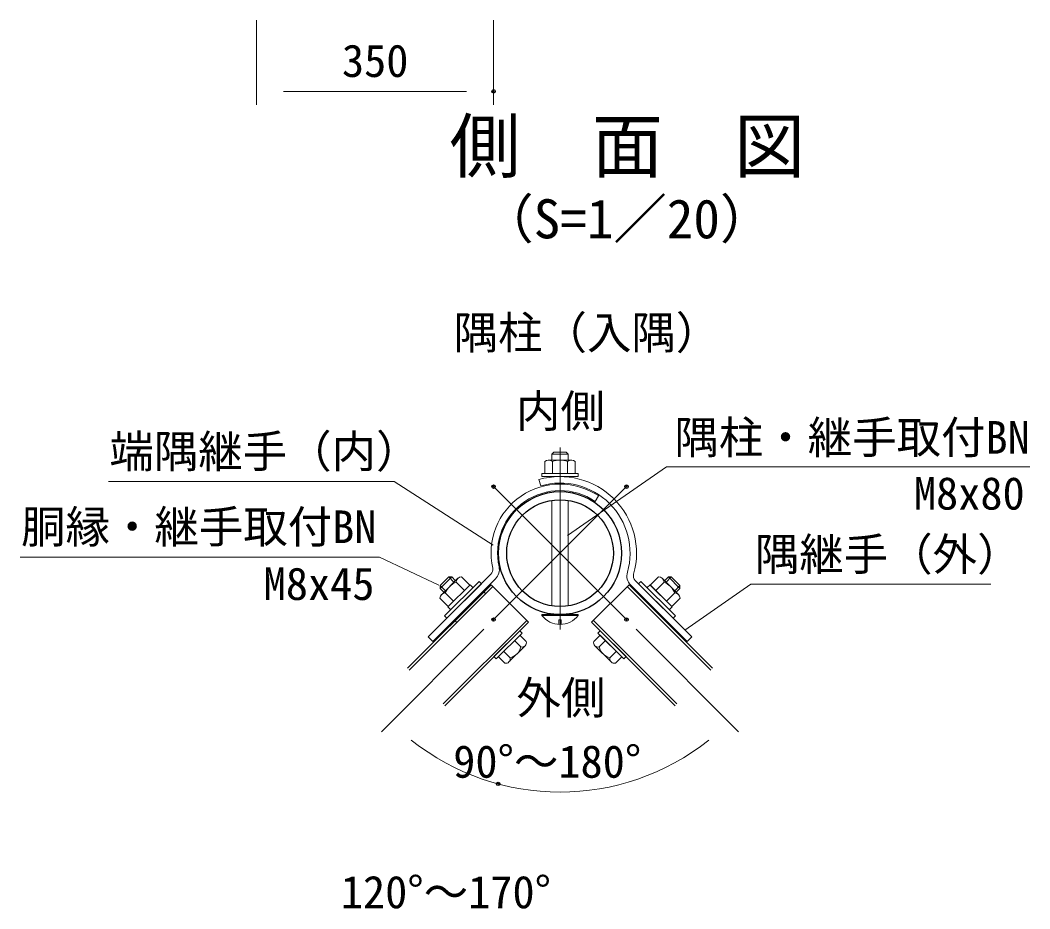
# Model space of a CAD drawing. Units: millimetres, scale not verified. Extents: x -4200 to 4200, y -2970 to 2970.
# Drawn here: x -765 to 726, y -1671 to -360 of the extents above; entities that cross this region are included whole.
import ezdxf
from ezdxf.enums import TextEntityAlignment as Align

# ---------------------------------------------------------------- set-up
doc = ezdxf.new("R2010")
doc.units = ezdxf.units.MM
doc.header["$LTSCALE"] = 10
doc.header["$PDMODE"] = 32
doc.header["$PDSIZE"] = 5
doc.linetypes.add('USER1', pattern=[50.8, 31.75, -6.35, 6.35, -6.35])
for name, color, linetype, lineweight in [('0-0_D-BMK', 2, 'USER1', 13), ('0-1_D-TTL-TXT', 7, 'Continuous', 25), ('0-2_D-STR-TXT', 7, 'Continuous', 13), ('0-3_D-STR1', 1, 'Continuous', 25), ('0-4_D-STR3', 3, 'Continuous', 13), ('0-6_D-STR-DIM', 7, 'Continuous', 13), ('0-8_Defpoints', 8, 'Continuous', 25)]:
    doc.layers.add(name, color=color, linetype=linetype, lineweight=lineweight)
doc.styles.add('ＭＳ ゴシック', font='')
doc.styles.get('ＭＳ ゴシック').set_extended_font_data('MS Gothic')

msp = doc.modelspace()

# ---------------------------------------------------------------- linework, layer by layer
at = {"layer": '0-0_D-BMK'}
for p, q in [((32.13, -990.48), (32.13, -1258.98)), ((130.24, -1244.44), (-65.99, -1048.22)), ((-65.99, -1244.44), (130.24, -1048.22))]:
    msp.add_line(p, q, dxfattribs=at)
at = {"layer": '0-2_D-STR-TXT'}
for p, q in [((189.42, -1018.83), (42.96, -1120.14)), ((189.42, -1018.83), (725.56, -1018.83)), ((-634.63, -1040.37), (-212.64, -1040.37)), ((-212.64, -1040.37), (-66.59, -1134.81)), ((-764.75, -1152.25), (-234.22, -1152.25)), ((-234.22, -1152.25), (-146.6, -1193.42)), ((313.57, -1192.26), (216.2, -1260)), ((313.57, -1192.26), (668.02, -1192.26))]:
    msp.add_line(p, q, dxfattribs=at)
at = {"layer": '0-3_D-STR1'}
for p, q in [((-193.04, -1316.35), (-69.7, -1193)), ((-190.5, -1318.89), (-67.15, -1195.55)), ((-77.76, -1206.15), (-80.3, -1203.61)), ((-14.54, -1248.15), (-69.7, -1193)), ((78.79, -1248.15), (133.95, -1193)), ((254.75, -1318.89), (131.4, -1195.55)), ((257.3, -1316.35), (133.95, -1193)), ((-140.43, -1368.95), (-17.09, -1245.61)), ((-137.89, -1371.5), (-14.54, -1248.15)), ((-120.18, -1248.58), (-122.73, -1246.03)), ((202.14, -1371.5), (78.79, -1248.15)), ((204.69, -1368.95), (81.34, -1245.61))]:
    msp.add_line(p, q, dxfattribs=at)
for radius in [90.75, 78.75]:
    msp.add_circle((32.13, -1146.33), radius, dxfattribs=at)
at = {"layer": '0-4_D-STR3'}
for p, q in [((41.13, -997.08), (23.13, -997.08)), ((44.13, -1000.08), (41.13, -997.08)), ((9.61, -1028.58), (9.61, -1011.18)), ((49.44, -1009.08), (14.81, -1009.08)), ((20.13, -1009.08), (20.13, -1000.08)), ((20.86, -1028.58), (20.86, -1011.18)), ((43.36, -1028.58), (43.36, -1011.18)), ((44.13, -1009.08), (44.13, -1000.08)), ((54.61, -1028.58), (54.61, -1011.18)), ((0.99, -1037.76), (3.63, -1046.99)), ((59.13, -1033.38), (5.13, -1033.38)), ((54.61, -1028.58), (9.61, -1028.58)), ((59.13, -1028.58), (59.13, -1033.38)), ((20.13, -1068.5), (20.13, -1224.16)), ((44.13, -1068.5), (44.13, -1224.16)), ((83.77, -1069.89), (89.14, -1061.94)), ((-69.85, -1177.45), (-162.4, -1270)), ((-63.06, -1184.24), (-155.61, -1276.79)), ((-144.79, -1194.27), (-132.06, -1181.55)), ((-143.05, -1207.8), (-118.56, -1183.31)), ((-87.3, -1188.12), (-138.22, -1239.03)), ((-83.91, -1191.52), (-134.82, -1242.43)), ((-124.43, -1189.18), (-132.06, -1181.55)), ((-122.31, -1187.06), (-127.82, -1181.55)), ((-109.05, -1201.38), (-121.35, -1189.08)), ((-101.09, -1193.42), (-113.4, -1181.12)), ((-83.91, -1191.52), (-87.3, -1188.12)), ((-83.91, -1191.52), (-87.3, -1188.12)), ((143.23, -1186.58), (226.65, -1270)), ((148.16, -1191.52), (151.56, -1188.12)), ((148.16, -1191.52), (151.56, -1188.12)), ((199.07, -1242.43), (148.16, -1191.52)), ((202.47, -1239.03), (151.56, -1188.12)), ((165.34, -1193.42), (177.65, -1181.12)), ((173.3, -1201.38), (185.6, -1189.08)), ((182.79, -1183.29), (207.28, -1207.78)), ((186.56, -1187.06), (192.07, -1181.55)), ((188.68, -1189.18), (196.32, -1181.55)), ((192.07, -1181.55), (196.32, -1181.55)), ((196.32, -1181.55), (209.04, -1194.27)), ((-137.16, -1201.91), (-144.79, -1194.27)), ((-144.79, -1198.52), (-144.79, -1194.27)), ((-139.28, -1204.03), (-144.79, -1198.52)), ((-124.96, -1217.29), (-137.26, -1204.99)), ((-100.67, -1193), (-133.34, -1225.67)), ((-132.91, -1225.24), (-101.09, -1193.42)), ((-96.43, -1197.24), (-100.67, -1193)), ((136.44, -1193.37), (219.86, -1276.79)), ((160.68, -1197.24), (164.92, -1193)), ((197.59, -1225.67), (164.92, -1193)), ((165.34, -1193.42), (197.16, -1225.24)), ((189.21, -1217.29), (201.51, -1204.99)), ((201.41, -1201.91), (209.04, -1194.27)), ((203.53, -1204.03), (209.04, -1198.52)), ((-132.91, -1225.24), (-145.22, -1212.94)), ((-94.62, -1215.8), (-93.56, -1216.87)), ((-86.67, -1207.85), (-85.61, -1208.91)), ((150.92, -1207.85), (149.86, -1208.91)), ((150.92, -1207.85), (182.74, -1239.67)), ((158.87, -1215.8), (157.81, -1216.87)), ((197.16, -1225.24), (209.47, -1212.94)), ((-129.09, -1229.91), (-133.34, -1225.67)), ((-110.53, -1231.71), (-109.47, -1232.77)), ((174.78, -1231.71), (173.72, -1232.77)), ((193.35, -1229.91), (197.59, -1225.67)), ((-134.82, -1242.43), (-138.22, -1239.03)), ((-134.82, -1242.43), (-138.22, -1239.03)), ((-118.49, -1239.67), (-117.43, -1240.73)), ((58.83, -1237.08), (5.43, -1237.08)), ((5.43, -1238.58), (5.43, -1237.08)), ((58.83, -1238.58), (5.43, -1238.58)), ((44.13, -1237.08), (20.13, -1237.08)), ((30.26, -1251.43), (30.26, -1244.99)), ((33.81, -1244.99), (30.26, -1244.99)), ((33.81, -1251.44), (33.81, -1244.99)), ((58.83, -1238.58), (58.83, -1237.08)), ((182.74, -1239.67), (181.68, -1240.73)), ((199.07, -1242.43), (202.47, -1239.03)), ((199.07, -1242.43), (202.47, -1239.03)), ((-27.27, -1260.88), (-65.45, -1299.07)), ((-62.06, -1302.46), (-23.88, -1264.28)), ((-27.27, -1260.88), (-23.88, -1264.28)), ((91.52, -1260.88), (88.13, -1264.28)), ((88.13, -1264.28), (126.31, -1302.46)), ((-162.4, -1270), (-155.61, -1276.79)), ((-25.62, -1284.77), (-35, -1275.4)), ((-17.68, -1276.83), (-27.06, -1267.46)), ((81.93, -1276.83), (91.31, -1267.46)), ((89.87, -1284.77), (99.25, -1275.4)), ((91.31, -1267.46), (123.13, -1299.28)), ((219.86, -1276.79), (226.65, -1270)), ((-41.57, -1300.72), (-50.94, -1291.34)), ((-43.24, -1306.98), (-19.36, -1283.09)), ((83.61, -1283.09), (107.49, -1306.98)), ((105.82, -1300.72), (115.19, -1291.34)), ((-65.45, -1299.07), (-62.06, -1302.46)), ((-49.5, -1308.65), (-58.88, -1299.28)), ((113.75, -1308.65), (123.13, -1299.28))]:
    msp.add_line(p, q, dxfattribs=at)
for points in [[(44.13, -1000.08), (20.13, -1000.08), (23.13, -997.08)], [(59.13, -1028.58), (5.13, -1028.58), (5.13, -1033.38)], [(-144.79, -1198.52), (-127.82, -1181.55), (-132.06, -1181.55)], [(192.07, -1181.55), (209.04, -1198.52), (209.04, -1194.27)], [(91.52, -1260.88), (129.71, -1299.07), (126.31, -1302.46)]]:
    msp.add_lwpolyline(points, dxfattribs=at)
for centre, radius, start, end in [((15.23, -1017.62), 8.55, 48.86505, 131.13495), ((32.11, -1040.27), 31.18, 68.85295, 111.14705), ((48.98, -1017.61), 8.55, 48.83491, 131.16509), ((32.13, -1146.33), 112.95, 344.15331, 106.00321), ((32.13, -1146.33), 103.35, 344.15331, 106.00321), ((32.13, -1146.33), 101.85, 55.95712, 192.61089), ((32.13, -1146.33), 92.25, 55.95712, 192.61089), ((-76.64, -1170.66), 9.6, 315, 12.61089), ((-76.64, -1170.66), 19.2, 315, 12.61089), ((150.02, -1179.8), 19.2, 164.15331, 225), ((150.02, -1179.8), 9.6, 164.15331, 225), ((-108.74, -1217.6), 31.18, 113.85295, 156.14705), ((-112.82, -1189.65), 8.55, 93.86505, 176.13495), ((177.08, -1189.65), 8.55, 3.83491, 86.16509), ((172.99, -1217.6), 31.18, 23.85295, 66.14705), ((-136.69, -1213.51), 8.55, 93.83491, 176.16509), ((200.94, -1213.52), 8.55, 3.86505, 86.13495), ((32.13, -1217.4), 34.08, 218.42534, 321.57466), ((-23.94, -1278.51), 6.48, 255, 15), ((88.19, -1278.51), 6.48, 165, 285), ((-46.32, -1280.02), 21.24, 282.93138, 347.06862), ((110.57, -1280.02), 21.24, 192.93138, 257.06862), ((-47.83, -1302.39), 6.48, 255, 15), ((112.08, -1302.39), 6.48, 165, 285)]:
    msp.add_arc(centre, radius, start, end, dxfattribs=at)
at = {"layer": '0-6_D-STR-DIM'}
for p, q in [((-415.94, -359.73), (-415.94, -484.73)), ((-65.94, -359.73), (-65.94, -484.73)), ((-375.94, -464.73), (-105.94, -464.73)), ((-80.13, -1258.59), (-231.42, -1409.88)), ((144.38, -1258.59), (295.67, -1409.88))]:
    msp.add_line(p, q, dxfattribs=at)
msp.add_arc((32.13, -1146.33), 352.71, 231.50131, 308.49869, dxfattribs=at)
at = {"layer": '0-8_Defpoints'}
for p in [(-65.94, -464.73), (-65.99, -1048.22), (130.24, -1048.22), (-65.99, -1244.44), (130.24, -1244.44), (-59.16, -1487.02)]:
    msp.add_point(p, dxfattribs=at)

# ---------------------------------------------------------------- texts
at = {"layer": '0-1_D-TTL-TXT', "style": 'ＭＳ ゴシック'}
for s, height, p in [('側\u3000面\u3000図', 76.98, (-130.99, -607.05)), ('（S=1／20）', 57.7, (-85.51, -699.03))]:
    msp.add_text(s, height=height, dxfattribs=at).set_placement(p, align=Align.BOTTOM_LEFT)
at = {"layer": '0-2_D-STR-TXT', "style": 'ＭＳ ゴシック'}
for s, p in [('隅柱（入隅）', (-124.94, -859.39)), ('内側', (-32.85, -975.16)), ('隅柱・継手取付BN', (200.97, -1013.96)), ('端隅継手（内）', (-633.04, -1034.6)), ('M8x80', (554.44, -1096.48)), ('胴縁・継手取付BN', (-763.43, -1145.9)), ('隅継手（外）', (319.76, -1186.48)), ('M8x45', (-405.34, -1229.9)), ('外側', (-32.09, -1398.22))]:
    msp.add_text(s, height=48.09, dxfattribs=at).set_placement(p, align=Align.BOTTOM_LEFT)
at = {"layer": '0-6_D-STR-DIM', "style": 'ＭＳ ゴシック'}
for s, p in [('350', (-289.81, -457.99)), ('90°～180°', (-125.55, -1492.29)), ('120°～170°', (-291.47, -1684.94))]:
    msp.add_text(s, height=48.09, dxfattribs=at).set_placement(p, align=Align.BOTTOM_LEFT)

doc.saveas('drawing.dxf')
